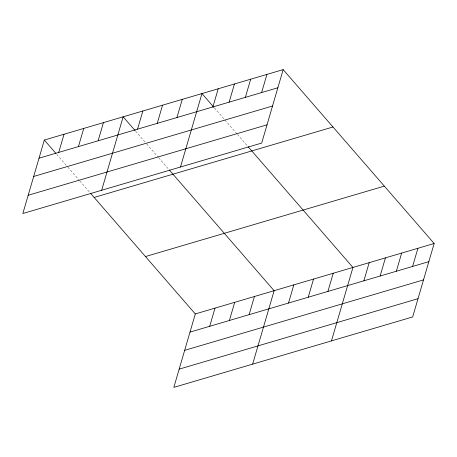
<?xml version="1.0" encoding="UTF-8"?>
<svg xmlns="http://www.w3.org/2000/svg" width="457" height="457" viewBox="0 0 457 457"><rect width="100%" height="100%" fill="white"/><g stroke="black" fill="none" stroke-linecap="round" stroke-linejoin="round"><path stroke-width="0.34" stroke-dasharray="2.29 1.71" d="M214.419 107.915L237.023 133.947M237.486 134.478L247.637 146.166M135.603 131.159L146.211 143.378M146.674 143.909L158.208 157.191M158.665 157.722L168.353 168.879M56.782 154.403L67.39 166.622M67.853 167.153L79.387 180.441M79.849 180.972L90 192.66"/><path stroke-width="0.69" d="M283.169 69.618L44.329 140.059L22.85 213.505L261.695 143.058L283.169 69.618L434.15 243.495L412.671 316.941L173.831 387.382L195.305 313.942L90.457 193.191M58.719 152.41L64.031 134.249M78.427 146.594L83.734 128.434M98.129 140.785L103.442 122.625M101.671 190.255L123.144 116.815L135.141 130.628M137.54 129.16L142.852 111M157.242 123.35L162.555 105.19M176.95 117.54L182.257 99.38M180.486 167.011L201.965 93.565L213.956 107.384M212.893 106.938L218.206 88.778M229.134 102.145L234.447 83.985M245.375 97.358L250.687 79.198M261.621 92.565L266.928 74.405M209.7 326.287L215.013 308.127M229.403 320.477L234.715 302.317M249.111 314.667L254.418 296.507M252.647 364.138L274.126 290.692L169.279 169.941M288.521 303.042L293.828 284.882M308.224 297.233L313.536 279.073M327.926 291.417L333.239 273.257M331.468 340.893L352.941 267.448L248.094 146.697M363.875 280.815L369.182 262.655M380.115 276.028L385.428 257.868M396.356 271.235L401.669 253.075M412.597 266.448L417.909 248.288M39.016 158.219L277.862 87.778M33.681 176.465L272.526 106.018M28.185 195.259L267.031 124.818M94.148 197.441L332.993 126.995M145.48 256.56L384.326 186.119M195.305 313.942L434.15 243.495M189.998 332.102L428.837 261.655M184.662 350.342L423.502 279.901M179.167 369.142L418.006 298.695M44.329 140.059L55.863 153.341"/></g></svg>
